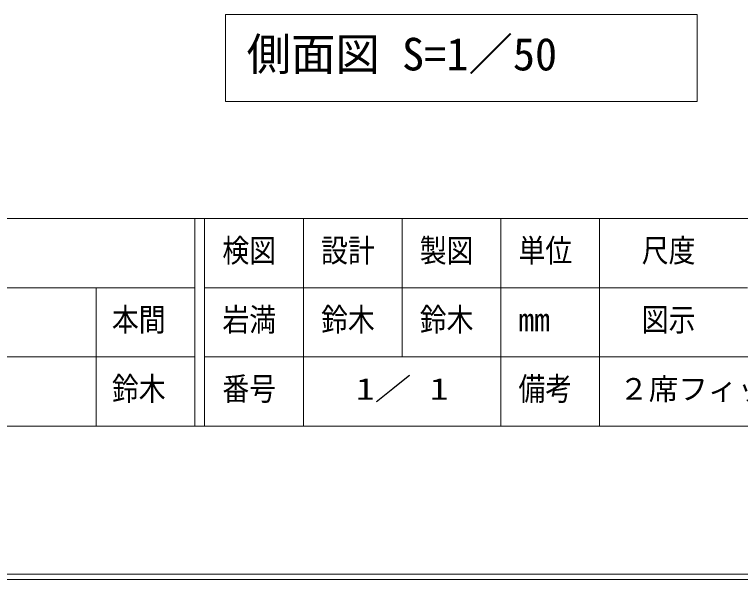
# Model space of a CAD drawing. Units: millimetres, scale not verified, with parts at other scales. Extents: x 0 to 420, y 0 to 297.
# Drawn here: x 141 to 214.6, y -0.3 to 56.9 of the extents above; entities that cross this region are included whole.
import ezdxf
from ezdxf.enums import TextEntityAlignment as Align

# ---------------------------------------------------------------- set-up
doc = ezdxf.new("R2010")
doc.units = ezdxf.units.MM
doc.header["$LTSCALE"] = 0.5
for name, color, linetype, lineweight in [('DEFPOINTS_3', 7, 'Continuous', 0), ('LY_2', 7, 'Continuous', 0), ('LY_5', 2, 'Continuous', 18)]:
    doc.layers.add(name, color=color, linetype=linetype, lineweight=lineweight)
doc.layers.add('LY_4', color=7, linetype='Continuous')
doc.styles.add('ＭＳ ゴシック', font='')
doc.styles.get('ＭＳ ゴシック').set_extended_font_data('MS Gothic')

msp = doc.modelspace()

# ---------------------------------------------------------------- linework, layer by layer
at = {"layer": 'DEFPOINTS_3'}
msp.add_line((0.25, 0.2677), (420.25, 0.2677), dxfattribs=at)
at = {"layer": 'LY_2'}
for p, q in [((17.75, 36.2677), (402.75, 36.2677)), ((159.25, 36.2677), (159.25, 15.2677)), ((160.25, 36.2677), (160.25, 15.2677)), ((170.25, 36.2677), (170.25, 22.2677)), ((180.25, 36.2677), (180.25, 22.2677)), ((190.25, 36.2677), (190.25, 15.2677)), ((200.25, 36.2677), (200.25, 22.2677)), ((17.75, 29.2677), (159.25, 29.2677)), ((149.25, 29.2677), (149.25, 15.2677)), ((160.25, 29.2677), (215.25, 29.2677)), ((17.75, 22.2677), (159.25, 22.2677)), ((160.25, 22.2677), (402.75, 22.2677)), ((170.25, 22.2677), (170.25, 15.2677)), ((200.25, 22.2677), (200.25, 15.2677)), ((17.75, 15.2677), (402.75, 15.2677))]:
    msp.add_line(p, q, dxfattribs=at)
at = {"layer": 'LY_5', "color": 7}
for p, q in [((210.15, 56.9362), (162.35, 56.9362)), ((162.35, 56.9362), (162.35, 48.1362)), ((210.15, 48.1362), (210.15, 56.9362)), ((162.35, 48.1362), (210.15, 48.1362))]:
    msp.add_line(p, q, dxfattribs=at)
at = {"layer": 'LY_5', "color": 7, "lineweight": 0}
msp.add_line((0.1954, -0.2677), (420.3046, -0.2677), dxfattribs=at)

# ---------------------------------------------------------------- texts
at = {"layer": 'LY_2', "style": 'ＭＳ ゴシック', "width": 0.85}
for s, p in [('検図', (162.05, 31.1677)), ('設計', (172.05, 31.1677)), ('製図', (182.05, 31.1677)), ('単位', (192.05, 31.1677)), ('尺度', (204.55, 31.1677)), ('図示', (204.55, 24.1677)), ('番号', (162.05, 17.1677)), ('備考', (192.05, 17.1677))]:
    msp.add_text(s, height=2.346, dxfattribs=at).set_placement(p, align=Align.BOTTOM_LEFT)
at = {"layer": 'LY_2', "style": 'ＭＳ ゴシック'}
msp.add_text('mm', height=2.346, dxfattribs=at).set_placement((192.05, 24.1677), align=Align.BOTTOM_LEFT)
at = {"layer": 'LY_4', "style": 'ＭＳ ゴシック'}
for s, height, width, p in [('本間', 2.346, 0.85, (150.85, 24.1677)), ('岩満', 2.346, 0.85, (162.05, 24.1677)), ('鈴木', 2.346, 0.85, (172.05, 24.1677)), ('鈴木', 2.346, 0.85, (182.05, 24.1677)), ('鈴木', 2.346, 0.85, (150.85, 17.1677)), ('1／ 1', 2.199, 1.25, (175.5929, 17.2677))]:
    msp.add_text(s, height=height, dxfattribs=dict(at, width=width)).set_placement(p, align=Align.BOTTOM_LEFT)
msp.add_text('２席フィットシート', height=2.199, dxfattribs=at).set_placement((202.25, 17.2677), align=Align.BOTTOM_LEFT)
at = {"layer": 'LY_5', "color": 7, "style": 'ＭＳ ゴシック'}
msp.add_text('側面図 S=1／50', height=3.299, dxfattribs=at).set_placement((164.5076, 50.2862), align=Align.BOTTOM_LEFT)

doc.saveas('drawing.dxf')
